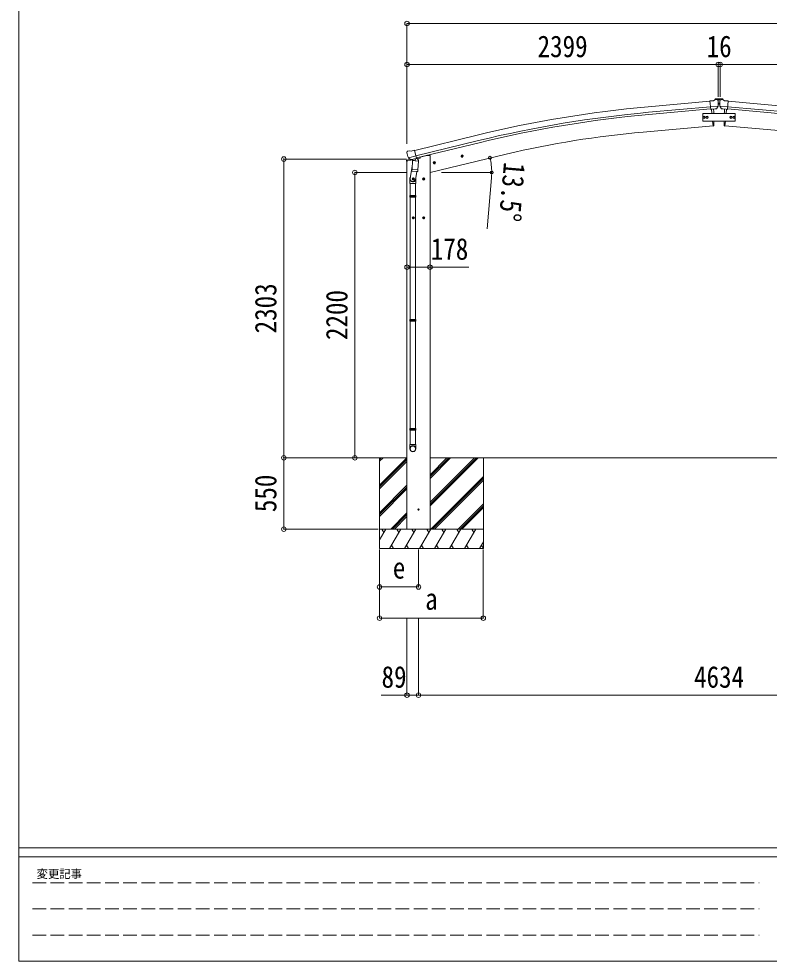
# Model space of a CAD drawing. Units: millimetres at full size, sheet at 1:35. Extents: x -9783 to 9892, y -6828 to 6752.
# Drawn here: x -9783 to -3998, y -6828 to 438 of the extents above; entities that cross this region are included whole.
import ezdxf
from ezdxf.enums import TextEntityAlignment as Align

# ---------------------------------------------------------------- set-up
doc = ezdxf.new("R2010")
doc.units = ezdxf.units.MM
doc.header["$LTSCALE"] = 35
doc.header["$PDMODE"] = 32
doc.header["$PDSIZE"] = 35
doc.linetypes.add('DASHED3', pattern=[4, 3, -1])
for name, color, linetype, lineweight in [('0-0_0', 7, 'Continuous', 9), ('0-1_本体', 4, 'Continuous', 9), ('0-2_部品', 7, 'Continuous', 9), ('0-3_ELV2', 3, 'Continuous', 9), ('0-A_寸法', 6, 'Continuous', 9), ('F-0_240', 7, 'Continuous', 9)]:
    doc.layers.add(name, color=color, linetype=linetype, lineweight=lineweight)
doc.styles.add('ＭＳ ゴシック', font='')
doc.styles.get('ＭＳ ゴシック').set_extended_font_data('MS Gothic')

msp = doc.modelspace()

# ---------------------------------------------------------------- linework, layer by layer
at = {"layer": '0-0_0'}
for p, q in [((-7387.15, -2946.73), (-6790.26, -2946.73)), ((-7001.26, -2974.06), (-6973.88, -2946.68)), ((-7001.26, -2959.92), (-6988.02, -2946.68)), ((-7001.26, -2946.73), (-7001.26, -3646.68)), ((-7001.26, -3157.9), (-6790.26, -2946.91)), ((-7001.26, -3172.05), (-6790.26, -2961.05)), ((-7001.26, -3186.19), (-6790.26, -2975.19)), ((-6612.26, -3317.69), (-6241.25, -2946.68)), ((-6612.26, -3289.4), (-6269.53, -2946.68)), ((-6612.26, -3303.54), (-6255.39, -2946.68)), ((-6612.26, -3105.56), (-6453.38, -2946.68)), ((-6612.26, -3091.41), (-6467.52, -2946.68)), ((-6612.26, -3077.27), (-6481.66, -2946.68)), ((-6612.26, -2946.73), (-4025.81, -2946.73)), ((-6201.26, -2946.68), (-6201.26, -3646.68)), ((-2155.94, -2946.72), (-4742.39, -2946.72)), ((-6607.4, -3496.68), (-6201.26, -3090.54)), ((-6593.26, -3496.68), (-6201.26, -3104.68)), ((-6579.12, -3496.68), (-6201.26, -3118.82)), ((-7001.26, -3370.04), (-6790.26, -3159.04)), ((-7001.26, -3384.18), (-6790.26, -3173.18)), ((-7001.26, -3398.32), (-6790.26, -3187.32)), ((-6395.27, -3496.68), (-6201.26, -3302.67)), ((-6381.13, -3496.68), (-6201.26, -3316.81)), ((-6366.99, -3496.68), (-6201.26, -3330.95)), ((-6915.77, -3496.68), (-6790.26, -3371.17)), ((-6901.63, -3496.68), (-6790.26, -3385.31)), ((-6887.49, -3496.68), (-6790.26, -3399.45)), ((-7001.26, -3580.51), (-6952.86, -3496.67)), ((-6201.26, -3496.68), (-7001.26, -3496.68)), ((-6967.86, -3522.66), (-6982.86, -3496.68)), ((-6924, -3646.68), (-6837.39, -3496.68)), ((-6852.39, -3522.66), (-6867.4, -3496.68)), ((-6808.53, -3646.68), (-6721.92, -3496.68)), ((-6612.26, -3496.68), (-6790.26, -3496.68)), ((-6736.92, -3522.66), (-6751.92, -3496.68)), ((-6693.06, -3646.68), (-6606.45, -3496.68)), ((-6621.45, -3522.66), (-6636.45, -3496.67)), ((-6577.58, -3646.68), (-6490.98, -3496.68)), ((-6505.98, -3522.66), (-6520.98, -3496.68)), ((-6462.11, -3646.68), (-6375.51, -3496.68)), ((-6405.51, -3496.68), (-6390.51, -3522.66)), ((-6346.64, -3646.68), (-6260.04, -3496.68)), ((-6275.04, -3522.66), (-6290.04, -3496.68)), ((-6909, -3620.7), (-6894, -3646.68)), ((-6793.53, -3620.7), (-6778.53, -3646.68)), ((-6678.06, -3620.7), (-6663.06, -3646.68)), ((-6562.59, -3620.7), (-6547.59, -3646.68)), ((-6447.12, -3620.7), (-6432.12, -3646.68)), ((-6331.65, -3620.7), (-6316.65, -3646.68)), ((-6231.17, -3646.68), (-6201.26, -3594.87)), ((-6216.18, -3620.7), (-6201.26, -3646.53)), ((-7001.26, -3646.68), (-6201.26, -3646.68))]:
    msp.add_line(p, q, dxfattribs=at)
msp.add_circle((-6701.26, -3346.68), 5, dxfattribs=at)
at = {"layer": '0-1_本体'}
for p, q in [((-4931.24, -240.12), (-4453.93, -196.8)), ((-3836.95, -240.12), (-4314.27, -196.8)), ((-4927.34, -283.16), (-4450.22, -239.86)), ((-4925.82, -299.88), (-4448.55, -256.56)), ((-4441.24, -259.73), (-4438.49, -291.21)), ((-4326.95, -259.73), (-4329.71, -291.21)), ((-3842.38, -299.87), (-4319.65, -256.56)), ((-3840.86, -283.16), (-4317.98, -239.85)), ((-4433.24, -351.21), (-4429.99, -388.35)), ((-4334.96, -351.21), (-4338.21, -388.34)), ((-4429.99, -388.35), (-4967.93, -435.41)), ((-4338.21, -388.34), (-3800.27, -435.41)), ((-6730.79, -576.53), (-6247.94, -458.95)), ((-6237.72, -500.94), (-6720.73, -618.44)), ((-6716.78, -634.87), (-6233.75, -517.25)), ((-6688.27, -629.16), (-6636.26, -616.68)), ((-6612.26, -616.68), (-6636.26, -616.68)), ((-6024.17, -605.49), (-6612.26, -746.68)), ((-6612.26, -616.68), (-6612.26, -3496.68)), ((-6790.26, -3496.68), (-6790.26, -660.12))]:
    msp.add_line(p, q, dxfattribs=at)
at = {"layer": '0-1_本体', "color": 6}
msp.add_line((-6612.26, -1476.86), (-6790.26, -1476.86), dxfattribs=at)
at = {"layer": '0-1_本体'}
for centre, radius, start, end in [((-4117.23, -9208.7), 9005.44, 95.18612, 103.68612), ((-4117.23, -9208.7), 8962.23, 95.18612, 103.68612), ((-4117.23, -9208.7), 8945.44, 95.18612, 103.68612), ((-4321.66, -7813.82), 7406.65, 95.00571, 103.2889)]:
    msp.add_arc(centre, radius, start, end, dxfattribs=at)
at = {"layer": '0-2_部品'}
for p, q in [((-4427.31, -193.37), (-4453.87, -195.7)), ((-4448.22, -260.36), (-4453.87, -195.7)), ((-4427.31, -193.37), (-4415.59, -186.61)), ((-4400.69, -185.02), (-4414.35, -186.21)), ((-4391.55, -190.77), (-4397.03, -186.17)), ((-4390.49, -192.81), (-4390.37, -194.16)), ((-4377.71, -192.81), (-4377.83, -194.15)), ((-4376.65, -190.77), (-4371.16, -186.17)), ((-4367.51, -185.02), (-4353.85, -186.21)), ((-4340.89, -193.37), (-4352.61, -186.6)), ((-4340.89, -193.37), (-4314.32, -195.69)), ((-4319.98, -260.35), (-4314.32, -195.69)), ((-4391.01, -235.66), (-4449.93, -240.82)), ((-4438.25, -259.49), (-4448.22, -260.36)), ((-4438.49, -291.21), (-4441.24, -259.73)), ((-4425.37, -280.53), (-4426.88, -258.57)), ((-4424.91, -291.21), (-4425.37, -280.53)), ((-4404.65, -256.55), (-4412.35, -257.22)), ((-4402.26, -255.15), (-4391.33, -236.21)), ((-4377.19, -235.66), (-4318.27, -240.81)), ((-4365.94, -255.14), (-4376.87, -236.2)), ((-4363.55, -256.54), (-4355.84, -257.22)), ((-4343.28, -291.21), (-4342.82, -280.52)), ((-4342.82, -280.52), (-4341.32, -258.57)), ((-4329.94, -259.48), (-4319.98, -260.35)), ((-4329.71, -291.21), (-4326.95, -259.73)), ((-4430.19, -386.06), (-4433.24, -351.21)), ((-4424.79, -385.61), (-4423.96, -359.98)), ((-4423.96, -359.98), (-4423.89, -351.21)), ((-4344.24, -359.98), (-4344.31, -351.21)), ((-4343.4, -385.61), (-4344.24, -359.98)), ((-4338.01, -386.06), (-4334.96, -351.21)), ((-4429.95, -388.83), (-4430.19, -386.06)), ((-4427.34, -388.44), (-4429.95, -388.83)), ((-4340.86, -388.44), (-4338.25, -388.83)), ((-4338.25, -388.83), (-4338.01, -386.06)), ((-6784.77, -582.31), (-6771.59, -579.14)), ((-6757.03, -581.82), (-6770.29, -579.12)), ((-6757.03, -581.82), (-6731.1, -575.59)), ((-6792.82, -660.73), (-6751.13, -650.72)), ((-6792.82, -653.84), (-6792.82, -660.73)), ((-6792.09, -593.13), (-6791.81, -594.28)), ((-6787.87, -584.56), (-6791.72, -590.85)), ((-6765.14, -644.83), (-6790.52, -650.93)), ((-6778.03, -633.44), (-6720.52, -619.63)), ((-6761.18, -648.35), (-6777.56, -633.86)), ((-6758.47, -648.92), (-6750.95, -647.11)), ((-6757.72, -648.45), (-6756.19, -648.09)), ((-6756.19, -648.09), (-6719.49, -639.28)), ((-6754.35, -648.31), (-6754.4, -649.06)), ((-6753.65, -650.1), (-6727.83, -656.53)), ((-6744.95, -652.26), (-6745.18, -655.55)), ((-6725.44, -641.1), (-6726.46, -655.71)), ((-6719.49, -639.28), (-6717.96, -638.91)), ((-6716.4, -636.8), (-6715.46, -636.87)), ((-6715.46, -636.87), (-6702.14, -652.19)), ((-6711.51, -641.21), (-6692.1, -636.55)), ((-6702.14, -652.19), (-6702.59, -658.53)), ((-6688.27, -627.93), (-6688.27, -631.69)), ((-6374.75, -622.91), (-6355.31, -618.24)), ((-6370.2, -615.13), (-6372.33, -622.33)), ((-6362.9, -613.38), (-6370.2, -615.13)), ((-6362.7, -630.3), (-6367.37, -610.85)), ((-6357.73, -618.83), (-6362.9, -613.38)), ((-6359.86, -626.02), (-6357.73, -618.83)), ((-6749.67, -697.51), (-6765.58, -793.68)), ((-6752.26, -734.75), (-6751.39, -722.28)), ((-6746.73, -655.44), (-6751.4, -722.28)), ((-6705.71, -725.47), (-6751.4, -722.28)), ((-6701.04, -658.64), (-6746.73, -655.44)), ((-6705.73, -725.47), (-6706.62, -738.17)), ((-6705.71, -725.47), (-6701.04, -658.64)), ((-6588.69, -674.27), (-6569.24, -669.6)), ((-6584.13, -666.49), (-6586.26, -673.69)), ((-6576.83, -664.74), (-6584.13, -666.49)), ((-6576.63, -681.66), (-6581.3, -662.21)), ((-6571.67, -670.19), (-6576.83, -664.74)), ((-6573.8, -677.38), (-6571.67, -670.19)), ((-6767.73, -830.85), (-6767.73, -796.49)), ((-6751.87, -736.1), (-6751.87, -736.1)), ((-6731.26, -796.92), (-6751.26, -796.92)), ((-6750.42, -736.88), (-6708.72, -739.8)), ((-6741.26, -789.41), (-6747.76, -793.16)), ((-6747.76, -793.16), (-6747.76, -800.67)), ((-6741.26, -806.92), (-6741.26, -786.92)), ((-6734.76, -793.16), (-6741.26, -789.41)), ((-6714.15, -739.42), (-6724.88, -803.01)), ((-6721.73, -796.19), (-6721.73, -830.85)), ((-6651.26, -796.92), (-6671.26, -796.92)), ((-6661.26, -789.41), (-6667.76, -793.16)), ((-6667.76, -793.16), (-6667.76, -800.67)), ((-6661.26, -806.92), (-6661.26, -786.92)), ((-6654.76, -793.16), (-6661.26, -789.41)), ((-6721.73, -830.85), (-6767.73, -830.85)), ((-6765.73, -830.85), (-6765.73, -924.85)), ((-6747.76, -800.67), (-6741.26, -804.42)), ((-6723.73, -830.85), (-6723.73, -924.85)), ((-6667.76, -800.67), (-6661.26, -804.42)), ((-6767.73, -926.85), (-6766.73, -924.85)), ((-6721.73, -926.85), (-6767.73, -926.85)), ((-6721.73, -934.85), (-6767.73, -934.85)), ((-6722.73, -924.85), (-6766.73, -924.85)), ((-6722.73, -936.85), (-6766.73, -936.85)), ((-6765.73, -936.85), (-6765.73, -1881.03)), ((-6723.73, -936.85), (-6723.73, -1881.03)), ((-6721.73, -926.85), (-6722.73, -924.85)), ((-6721.73, -934.85), (-6722.73, -936.85)), ((-6721.73, -926.85), (-6721.73, -934.85)), ((-6741.26, -1089.41), (-6747.76, -1093.16)), ((-6741.26, -1106.92), (-6741.26, -1086.92)), ((-6734.76, -1093.16), (-6741.26, -1089.41)), ((-6661.26, -1089.41), (-6667.76, -1093.16)), ((-6661.26, -1106.92), (-6661.26, -1086.92)), ((-6654.76, -1093.16), (-6661.26, -1089.41)), ((-6731.26, -1096.92), (-6751.26, -1096.92)), ((-6747.76, -1093.16), (-6747.76, -1100.67)), ((-6747.76, -1100.67), (-6741.26, -1104.42)), ((-6651.26, -1096.92), (-6671.26, -1096.92)), ((-6667.76, -1093.16), (-6667.76, -1100.67)), ((-6667.76, -1100.67), (-6661.26, -1104.42)), ((-6767.73, -1883.03), (-6766.73, -1881.03)), ((-6721.73, -1883.03), (-6767.73, -1883.03)), ((-6722.73, -1881.03), (-6766.73, -1881.03)), ((-6721.73, -1883.03), (-6722.73, -1881.03)), ((-6721.73, -1883.03), (-6721.73, -1891.03)), ((-6721.73, -1891.03), (-6767.73, -1891.03)), ((-6722.73, -1893.03), (-6766.73, -1893.03)), ((-6765.73, -1893.03), (-6765.73, -2721.22)), ((-6723.73, -1893.03), (-6723.73, -2721.22)), ((-6721.73, -1891.03), (-6722.73, -1893.03)), ((-6767.73, -2723.22), (-6766.73, -2721.22)), ((-6721.73, -2723.22), (-6767.73, -2723.22)), ((-6721.73, -2731.22), (-6767.73, -2731.22)), ((-6722.73, -2721.22), (-6766.73, -2721.22)), ((-6722.73, -2733.22), (-6766.73, -2733.22)), ((-6765.73, -2733.22), (-6765.73, -2843.22)), ((-6723.73, -2733.22), (-6723.73, -2843.22)), ((-6721.73, -2723.22), (-6722.73, -2721.22)), ((-6721.73, -2731.22), (-6722.73, -2733.22)), ((-6721.73, -2723.22), (-6721.73, -2731.22)), ((-6767.73, -2877.36), (-6767.73, -2843.22)), ((-6721.73, -2843.22), (-6767.73, -2843.22)), ((-6721.73, -2877.36), (-6721.73, -2843.22))]:
    msp.add_line(p, q, dxfattribs=at)
for points in [[(-4438.25, -259.49), (-4437.98, -259.55), (-4412.61, -257.33), (-4412.35, -257.22)], [(-4390.94, -235.03), (-4391.22, -236.01), (-4391.33, -236.21)], [(-4377.26, -235.02), (-4376.97, -236.01), (-4376.87, -236.2)], [(-4329.94, -259.48), (-4330.22, -259.55), (-4355.59, -257.33), (-4355.84, -257.22)], [(-6725.67, -641.04), (-6715.95, -638.71), (-6731.1, -575.59)], [(-6778.3, -632.86), (-6777.72, -633.7), (-6777.56, -633.86)], [(-6725.67, -641.04), (-6725.9, -641.19), (-6750.67, -647.14), (-6750.95, -647.11)], [(-6372.33, -622.33), (-6367.16, -627.77), (-6359.86, -626.02)], [(-6586.26, -673.69), (-6581.1, -679.13), (-6573.8, -677.38)], [(-6741.26, -804.42), (-6734.76, -800.67), (-6734.76, -793.16)], [(-6661.26, -804.42), (-6654.76, -800.67), (-6654.76, -793.16)], [(-6767.73, -926.85), (-6767.73, -934.85), (-6766.73, -936.85)], [(-6741.26, -1104.42), (-6734.76, -1100.67), (-6734.76, -1093.16)], [(-6661.26, -1104.42), (-6654.76, -1100.67), (-6654.76, -1093.16)], [(-6767.73, -1883.03), (-6767.73, -1891.03), (-6766.73, -1893.03)], [(-6767.73, -2723.22), (-6767.73, -2731.22), (-6766.73, -2733.22)]]:
    msp.add_lwpolyline(points, dxfattribs=at)
for centre, radius in [((-4476.1, -321.21), 6.5), ((-4292.1, -321.21), 6.5), ((-6365.03, -620.58), 8.5), ((-6365.03, -620.58), 7.7), ((-6365.03, -620.58), 6.5), ((-6578.96, -671.94), 8.5), ((-6578.96, -671.94), 7.7), ((-6578.96, -671.94), 6.5), ((-6741.26, -796.92), 8.5), ((-6741.26, -796.92), 7.7), ((-6741.26, -796.92), 6.5), ((-6661.26, -796.92), 8.5), ((-6661.26, -796.92), 7.7), ((-6661.26, -796.92), 6.5), ((-6741.26, -1096.92), 8.5), ((-6741.26, -1096.92), 7.7), ((-6661.26, -1096.92), 8.5), ((-6661.26, -1096.92), 7.7), ((-6741.26, -1096.92), 6.5), ((-6661.26, -1096.92), 6.5)]:
    msp.add_circle(centre, radius, dxfattribs=at)
at = {"layer": '0-2_部品', "color": 4}
msp.add_circle((-6701.26, -3346.68), 4.5, dxfattribs=at)
at = {"layer": '0-2_部品'}
for centre, radius, start, end in [((-4414.09, -189.2), 3, 95, 120), ((-4400.25, -190), 5, 50.00648, 94.99352), ((-4592, -211.8), 202.4, 353.4085, 5), ((-4176.2, -211.79), 202.4, 175, 186.5915), ((-4367.95, -190), 5, 85.00648, 129.99352), ((-4354.11, -189.2), 3, 60, 85), ((-4427.78, -385.48), 3, 278.50322, 357.46219), ((-4340.42, -385.47), 3, 182.53781, 261.49678), ((-6770.89, -582.06), 3, 78.5, 103.5), ((-6789.82, -653.84), 3, 103.5, 180), ((-6595, -547.03), 202.4, 193.5, 205.09125), ((-6783.6, -587.17), 5, 103.5, 148.5), ((-6757.84, -647.97), 0.5, 248.23754, 283.5), ((-6754.85, -648.28), 0.5, 356, 103.5), ((-6753.41, -649.13), 1, 176, 256), ((-6724.84, -641.18), 0.604, 100.59842, 172.20595), ((-6718.07, -638.42), 0.5, 283.5, 318.76246), ((-6693.27, -631.69), 5, 283.5, 0), ((-6727.48, -655.56), 1.03, 250.03897, 351.96569), ((-6737.73, -796.49), 30, 177.45142, 180), ((-6750.32, -734.92), 1.95, 175.04017, 217.47766), ((-6750.28, -734.89), 2, 217.40962, 266), ((-6708.58, -737.8), 2, 266, 349.46843)]:
    msp.add_arc(centre, radius, start, end, dxfattribs=at)
for centre, major_axis, ratio, start_param, end_param in [((-4386.16, -188.77), (-15.35, 3.44), 0.101033, 5.9751426, 5.9753737), ((-4393.48, -193.07), (2.71, -1.31), 0.997474, 0.5366567, 1.3225652), ((-4374.72, -193.06), (-2.71, -1.31), 0.997474, 4.9606201, 5.7465286), ((-4382.04, -188.76), (15.35, 3.44), 0.101033, 0.3078116, 0.3080427), ((-4404.92, -253.55), (1.62, -2.54), 0.997631, 5.8041905, 5.8929484), ((-4404.99, -253.44), (-3.5, 2.17), 0.650902, 2.1145521, 2.1873627), ((-4404.86, -253.64), (1.62, -2.54), 0.997631, 5.965759, 6.7621801), ((-4363.34, -253.63), (-1.62, -2.54), 0.997631, 5.8041905, 6.6006116), ((-4363.21, -253.44), (3.5, 2.17), 0.650902, 4.0958226, 4.1686332), ((-4363.28, -253.55), (-1.62, -2.54), 0.997631, 0.3902369, 0.4789948), ((-6789.17, -592.42), (-1.57, -2.57), 0.99628, 4.712389, 5.4996506), ((-6759.19, -646.09), (-0.73, -2.92), 0.997631, 5.8041905, 6.6006116), ((-6759.14, -645.87), (2.63, 3.16), 0.650902, 4.0958226, 4.1686332), ((-6759.17, -645.99), (-0.73, -2.92), 0.997631, 0.3902369, 0.4789948), ((-6744.73, -796.19), (23, 0), 0.996195, 2.5560258, 6.5663028), ((-6744.73, -796.19), (21, 0), 0.996195, 2.9349147, 5.9512394), ((-6744.73, -2875.62), (-23, 0), 0.996195, 3.1415927, 6.2831853), ((-6744.73, -2877.36), (-23, 0), 0.996195, 3.1415927, 6.2831853), ((-6744.73, -2877.36), (0, -23.43), 0.981806, 4.712389, 7.8539816)]:
    msp.add_ellipse(centre, major_axis=major_axis, ratio=ratio, start_param=start_param, end_param=end_param, dxfattribs=at)
msp.add_ellipse((-6744.73, -2877.36), major_axis=(21, 0), ratio=0.996195, dxfattribs=at)
at = {"layer": '0-3_ELV2'}
for p, q in [((-4388.1, -177.95), (-4412.24, -180.06)), ((-4388.1, -177.95), (-4380.1, -177.95)), ((-4382.84, -182.67), (-4382, -182.67)), ((-4382.84, -215.37), (-4382, -215.37)), ((-4380.1, -177.95), (-4355.96, -180.06)), ((-4352.6, -185.88), (-4355.96, -180.06)), ((-4352.6, -186.55), (-4352.6, -185.88)), ((-4389.85, -219.45), (-4378.46, -219.45))]:
    msp.add_line(p, q, dxfattribs=at)
at = {"layer": '0-3_ELV2', "color": 6}
for p, q in [((-6790.11, -4776.83), (-6701.11, -4776.83)), ((-6701.11, -4776.83), (-2067.09, -4776.83))]:
    msp.add_line(p, q, dxfattribs=at)
at = {"layer": '0-3_ELV2'}
for points in [[(-4415.6, -186.46), (-4415.6, -185.88), (-4412.24, -180.06)], [(-4385.36, -181.83), (-4386.2, -181.83), (-4386.2, -182.67), (-4385.36, -182.67)], [(-4385.36, -214.53), (-4386.2, -214.53), (-4386.2, -215.37), (-4385.36, -215.37)], [(-4383.68, -180.99), (-4383.68, -180.15), (-4384.52, -180.15), (-4384.52, -180.99)], [(-4384.52, -183.51), (-4384.52, -184.35), (-4383.68, -184.35), (-4383.68, -183.51)], [(-4383.68, -213.69), (-4383.68, -212.85), (-4384.52, -212.85), (-4384.52, -213.69)], [(-4384.52, -216.21), (-4384.52, -217.05), (-4383.68, -217.05), (-4383.68, -216.21)], [(-4382, -182.67), (-4382, -181.83), (-4382.84, -181.83)], [(-4382, -215.37), (-4382, -214.53), (-4382.84, -214.53)]]:
    msp.add_lwpolyline(points, dxfattribs=at)
for points in [[(-4259.1, -351.21), (-4259.1, -291.21), (-4509.1, -291.21), (-4509.1, -351.21)], [(-4507.1, -321.21), (-4503.35, -314.71), (-4495.85, -314.71), (-4492.09, -321.21), (-4495.85, -327.71), (-4503.35, -327.71)], [(-4483.6, -321.21), (-4479.85, -314.71), (-4472.35, -314.71), (-4468.59, -321.21), (-4472.35, -327.71), (-4479.85, -327.71)], [(-4284.59, -321.21), (-4288.35, -314.71), (-4295.85, -314.71), (-4299.6, -321.21), (-4295.85, -327.71), (-4288.35, -327.71)], [(-4261.09, -321.21), (-4264.85, -314.71), (-4272.35, -314.71), (-4276.1, -321.21), (-4272.35, -327.71), (-4264.85, -327.71)]]:
    msp.add_lwpolyline(points, close=True, dxfattribs=at)
for centre, radius in [((-4384.1, -182.25), 3.5), ((-4384.1, -214.95), 3.5), ((-4499.6, -321.21), 8.5), ((-4499.6, -321.21), 7.7), ((-4499.6, -321.21), 6.5), ((-4476.1, -321.21), 8.5), ((-4476.1, -321.21), 7.7), ((-4476.1, -321.21), 6.5), ((-4292.1, -321.21), 8.5), ((-4292.1, -321.21), 7.7), ((-4292.1, -321.21), 6.5), ((-4268.6, -321.21), 8.5), ((-4268.6, -321.21), 7.7), ((-4268.6, -321.21), 6.5)]:
    msp.add_circle(centre, radius, dxfattribs=at)
for centre, start, end in [((-4385.36, -180.99), 270, 0), ((-4385.36, -183.51), 0, 90), ((-4385.36, -213.69), 270, 0), ((-4385.36, -216.21), 0, 90), ((-4382.84, -180.99), 180, 270), ((-4382.84, -183.51), 90, 180), ((-4382.84, -213.69), 180, 270), ((-4382.84, -216.21), 90, 180)]:
    msp.add_arc(centre, 0.84, start, end, dxfattribs=at)
at = {"layer": '0-A_寸法'}
for p, q in [((-6790.26, 401.68), (-6790.26, 85.06)), ((-6790.26, 401.68), (-1976.26, 401.68)), ((-6790.26, 85.06), (-6790.26, -527.16)), ((-6790.26, 85.06), (-6790.26, 85.06)), ((-6790.26, 85.06), (-4391.26, 85.06)), ((-4391.26, 85.06), (-4391.26, -164.7)), ((-4375.26, 85.06), (-4391.26, 85.06)), ((-1976.26, 85.06), (-4375.26, 85.06)), ((-4375.26, 85.06), (-4375.26, -164.7)), ((-7739.84, -2946.68), (-7739.84, -643.68)), ((-7739.84, -643.68), (-6794.75, -643.68)), ((-7191.87, -2946.68), (-7191.87, -746.68)), ((-7191.87, -746.68), (-6794.75, -746.68)), ((-6522.76, -746.68), (-6135.91, -746.68)), ((-6138.76, -789.14), (-6173.12, -1181.63)), ((-6612.26, -1476.86), (-6312.26, -1476.86)), ((-7739.84, -2946.68), (-7011.72, -2946.68)), ((-7739.84, -3496.68), (-7739.84, -2946.68)), ((-7739.84, -3496.68), (-7011.72, -3496.68)), ((-7001.51, -4183.04), (-7001.51, -3654.1)), ((-7001.51, -3943.06), (-7001.51, -3654.1)), ((-6701.26, -3943.06), (-6701.26, -3654.1)), ((-6201.51, -4183.04), (-6201.51, -3654.1)), ((-6701.26, -3943.06), (-7001.51, -3943.06)), ((-7001.51, -4183.04), (-6201.51, -4183.04)), ((-6790.11, -4776.83), (-6790.11, -4183.04)), ((-6701.11, -4776.83), (-6701.11, -4183.04)), ((-6790.11, -4776.83), (-6990.11, -4776.83))]:
    msp.add_line(p, q, dxfattribs=at)
for centre in [(-6150.36, -633.02), (-6136.91, -746.68)]:
    msp.add_circle(centre, 10.62, dxfattribs=at)
for start, end in [(0, 13.5), (354.99678, 0)]:
    msp.add_arc((-6623.76, -746.68), 486.86, start, end, dxfattribs=at)
for p in [(-6790.26, 401.68), (-6790.26, 85.06), (-4391.26, 85.06), (-4375.26, 85.06), (-7739.84, -643.68), (-7191.87, -746.68), (-6790.26, -1476.86), (-6612.26, -1476.86), (-7739.84, -2946.68), (-7191.87, -2946.68), (-7739.84, -3496.68), (-7001.51, -3943.06), (-6701.26, -3943.06), (-7001.51, -4183.04), (-6201.51, -4183.04), (-6790.11, -4776.83), (-6701.11, -4776.83)]:
    msp.add_point(p, dxfattribs=at)
at = {"layer": 'F-0_240', "color": 5}
for p, q in [((-9783.03, 6751.9), (-9783.03, -6828.1)), ((-9783.03, -5953.1), (9396.97, -5953.1)), ((-9783.03, -6023.1), (6285.75, -6023.1)), ((-9783.03, -6828.1), (9396.97, -6828.1))]:
    msp.add_line(p, q, dxfattribs=at)
at = {"layer": 'F-0_240', "color": 4, "linetype": 'DASHED3'}
for p, q in [((-9678.03, -6224.35), (-4074.25, -6224.35)), ((-9678.03, -6425.6), (-4074.25, -6425.6)), ((-9678.03, -6626.85), (-4074.25, -6626.85))]:
    msp.add_line(p, q, dxfattribs=at)

# ---------------------------------------------------------------- texts
at = {"layer": '0-A_寸法', "color": 7, "style": 'ＭＳ ゴシック', "width": 0.85}
for s, p in [('2399', (-5783.26, 92.06)), ('16', (-4479.51, 92.06)), ('178', (-6606.64, -1469.86)), ('e', (-6899.64, -3928.69)), ('a', (-6649.64, -4168.67)), ('89', (-6986.36, -4769.83)), ('4634', (-4576.6, -4769.83))]:
    msp.add_text(s, height=166.8, dxfattribs=at).set_placement(p, align=Align.BOTTOM_LEFT)
for s, rotation, p in [('13.5°', 264.997, (-6091.61, -659)), ('2303', 90, (-7746.84, -1987.68)), ('2200', 90, (-7198.87, -2039.18)), ('550', 90, (-7746.84, -3366.05))]:
    msp.add_text(s, height=166.8, rotation=rotation, dxfattribs=at).set_placement(p, align=Align.BOTTOM_LEFT)
at = {"layer": 'F-0_240', "style": 'ＭＳ ゴシック'}
msp.add_text('変更記事', height=64.15, dxfattribs=at).set_placement((-9646.27, -6206.85), align=Align.BOTTOM_LEFT)

doc.saveas('drawing.dxf')
